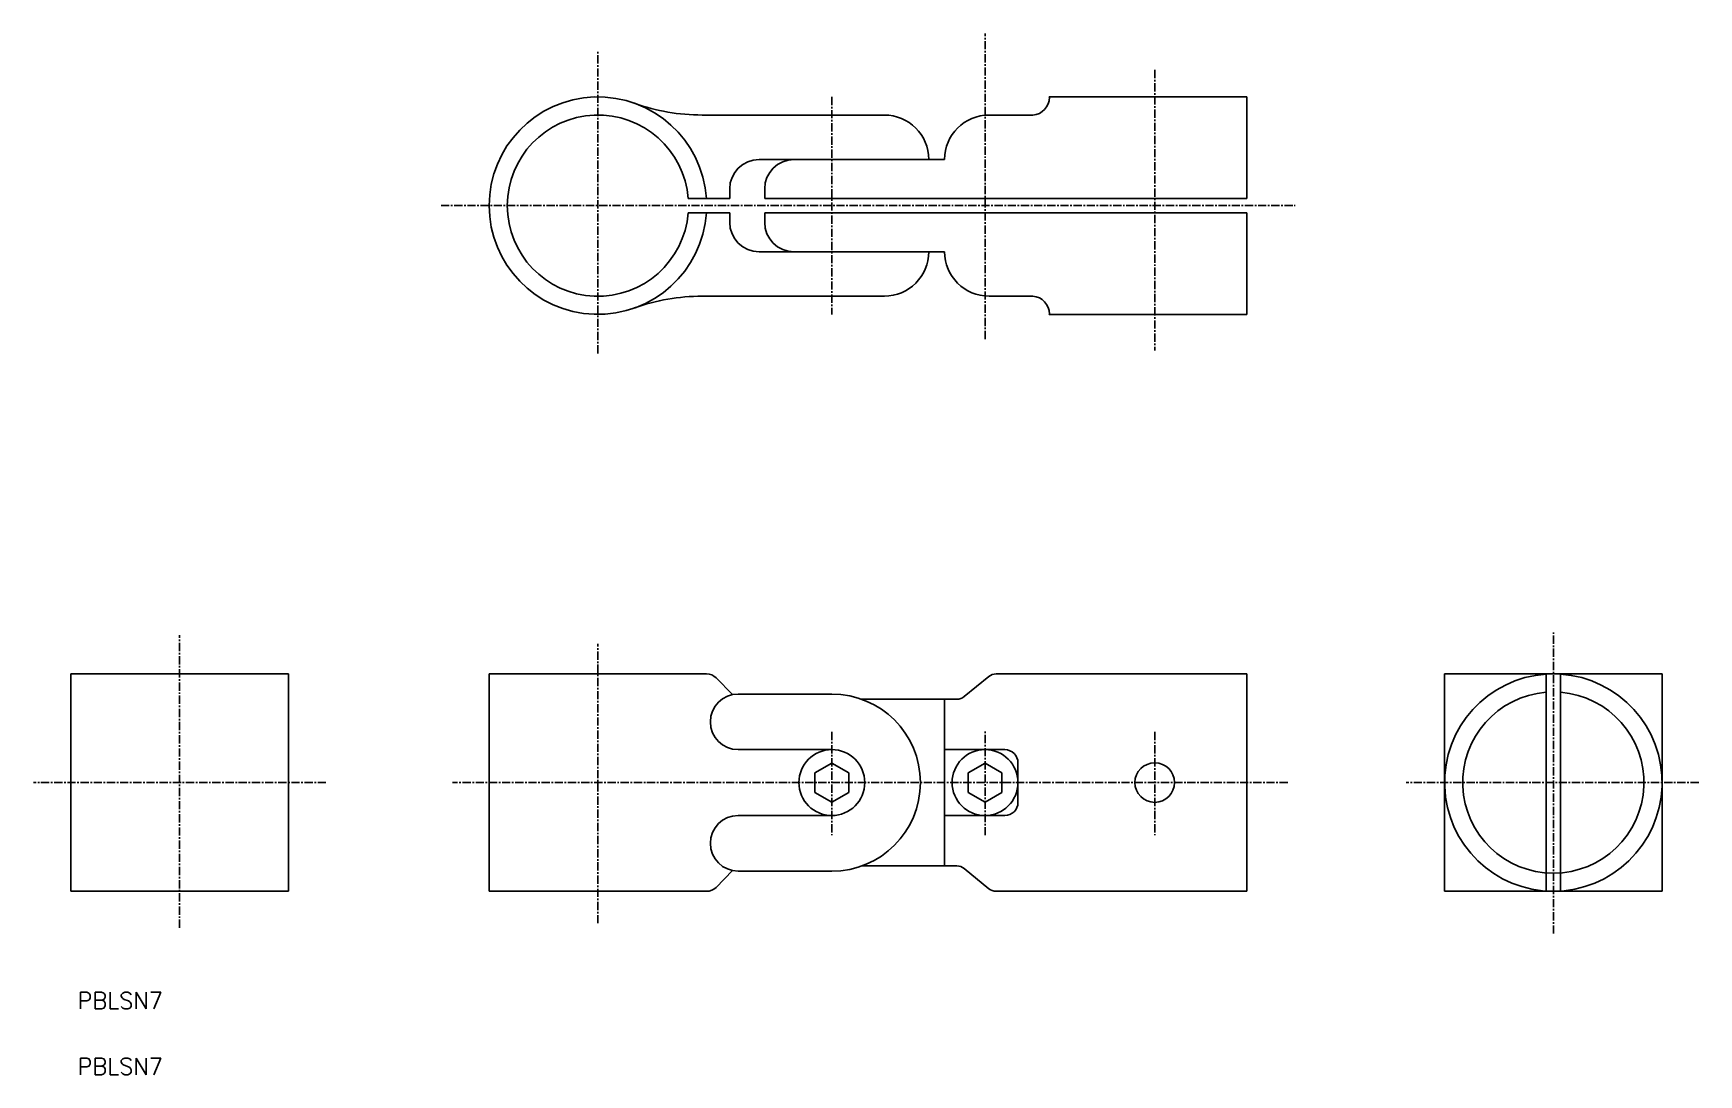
# Model space of a CAD drawing. Extents: x 133 to 386, y 71 to 229.
import ezdxf

# ---------------------------------------------------------------- set-up
doc = ezdxf.new("R2010")
doc.units = 0
doc.linetypes.add('CENTER', pattern=[2, 1.25, -0.25, 0.25, -0.25])
doc.layers.get('0').update_dxf_attribs({"linetype": 'CONTINUOUS'})
doc.styles.get("Standard").update_dxf_attribs({"font": 'txt.shx'})

msp = doc.modelspace()

# ---------------------------------------------------------------- linework, layer by layer
at = {"color": 1, "linetype": 'CENTER'}
for p, q in [((277.47, 182.85), (277.47, 229.27)), ((218.72, 180.7), (218.72, 226.55)), ((303.22, 223.71), (303.22, 181.12)), ((254.22, 219.62), (254.22, 186.62)), ((194.91, 203.12), (324.56, 203.12)), ((155.24, 93.5), (155.24, 137.92)), ((218.72, 94.2), (218.72, 136.63)), ((363.72, 92.63), (363.72, 138.32)), ((254.22, 123.24), (254.22, 107.58)), ((277.47, 107.55), (277.47, 123.55)), ((303.22, 123.24), (303.22, 107.58)), ((177.45, 115.55), (133.04, 115.55)), ((323.42, 115.55), (196.66, 115.55)), ((385.78, 115.55), (341.36, 115.55))]:
    msp.add_line(p, q, dxfattribs=at)
at = {"color": 7, "linetype": 'CONTINUOUS'}
for p, q in [((317.22, 219.62), (287.22, 219.62)), ((287.22, 219.57), (287.22, 219.62)), ((317.22, 204.21), (317.22, 219.62)), ((262.19, 216.87), (234.52, 216.87)), ((284.72, 216.87), (278.08, 216.87)), ((243.19, 210.13), (271.33, 210.13)), ((238.72, 204.21), (238.72, 205.66)), ((244.03, 204.21), (244.03, 205.66)), ((232.43, 204.21), (238.72, 204.21)), ((244.03, 204.21), (317.22, 204.21)), ((232.43, 202.04), (238.72, 202.04)), ((238.72, 202.04), (238.72, 200.58)), ((244.03, 202.04), (244.03, 200.58)), ((244.03, 202.04), (317.22, 202.04)), ((317.22, 186.62), (317.22, 202.04)), ((243.19, 196.12), (271.33, 196.12)), ((262.19, 189.37), (234.52, 189.37)), ((284.72, 189.37), (278.08, 189.37)), ((287.22, 186.67), (287.22, 186.62)), ((287.22, 186.62), (317.22, 186.62)), ((171.74, 132.05), (138.74, 132.05)), ((138.74, 132.05), (138.74, 99.05)), ((171.74, 99.05), (171.74, 132.05)), ((202.22, 132.05), (202.22, 99.05)), ((235.22, 132.05), (202.22, 132.05)), ((236.65, 131.46), (239.17, 128.91)), ((278.05, 131.66), (274.32, 128.61)), ((317.22, 132.05), (279.17, 132.05)), ((317.22, 99.05), (317.22, 132.05)), ((347.22, 99.05), (347.22, 132.05)), ((347.22, 132.05), (380.22, 132.05)), ((362.64, 99.05), (362.64, 132.05)), ((364.81, 99.05), (364.81, 132.05)), ((380.22, 132.05), (380.22, 99.05)), ((254.22, 128.99), (240.01, 128.99)), ((273.2, 128.21), (258.74, 128.21)), ((271.33, 128.21), (271.33, 102.9)), ((254.22, 120.55), (240.01, 120.55)), ((280.47, 120.55), (271.33, 120.55)), ((254.22, 118.52), (251.65, 117.04)), ((251.65, 117.04), (251.65, 114.07)), ((256.79, 117.04), (254.22, 118.52)), ((256.79, 114.07), (256.79, 117.04)), ((277.47, 118.52), (274.9, 117.04)), ((274.9, 117.04), (274.9, 114.07)), ((280.04, 117.04), (277.47, 118.52)), ((280.04, 114.07), (280.04, 117.04)), ((282.47, 112.55), (282.47, 118.55)), ((251.65, 114.07), (254.22, 112.59)), ((254.22, 112.59), (256.79, 114.07)), ((274.9, 114.07), (277.47, 112.59)), ((277.47, 112.59), (280.04, 114.07)), ((254.22, 110.55), (240.01, 110.55)), ((271.33, 110.55), (280.47, 110.55)), ((236.65, 99.65), (239.17, 102.2)), ((254.22, 102.12), (240.01, 102.12)), ((273.2, 102.9), (258.74, 102.9)), ((278.05, 99.45), (274.32, 102.5)), ((138.74, 99.05), (171.74, 99.05)), ((235.22, 99.05), (202.22, 99.05)), ((317.22, 99.05), (279.17, 99.05)), ((380.22, 99.05), (347.22, 99.05))]:
    msp.add_line(p, q, dxfattribs=at)
for centre, radius in [((254.22, 115.55), 5), ((277.47, 115.55), 5), ((303.22, 115.55), 3)]:
    msp.add_circle(centre, radius, dxfattribs=at)
for centre, radius, start, end in [((218.72, 203.12), 16.5, 3.7745, 356.2255), ((234.52, 247.14), 30.27, 250.2547, 270), ((284.55, 219.54), 2.68, 273.7986, 0.6066), ((218.72, 203.12), 13.75, 4.5308, 355.4692), ((262.19, 210.13), 6.74, 0, 90), ((278.08, 210.13), 6.74, 90, 180), ((243.19, 205.66), 4.47, 90, 180), ((248.5, 205.66), 4.47, 90, 180), ((243.19, 200.58), 4.47, 180, 270), ((248.5, 200.58), 4.47, 180, 270), ((262.19, 196.12), 6.74, 270, 0), ((278.08, 196.12), 6.74, 180, 270), ((234.52, 159.1), 30.27, 90, 109.7453), ((284.55, 186.7), 2.68, 359.3934, 86.2014), ((235.22, 130.05), 2, 44.6158, 90), ((279.17, 130.28), 1.77, 90, 129.2171), ((363.72, 115.55), 16.5, 93.7745, 86.2255), ((240.01, 124.77), 4.22, 90, 270), ((254.22, 115.55), 13.44, 0, 90), ((363.72, 115.55), 13.75, 94.5308, 85.4692), ((273.2, 129.98), 1.77, 270, 309.2171), ((280.47, 118.55), 2, 360, 90), ((254.22, 115.55), 13.44, 270, 0), ((280.47, 112.55), 2, 270, 0), ((240.01, 106.34), 4.22, 90, 270), ((273.2, 101.13), 1.77, 50.7829, 90), ((235.22, 101.05), 2, 270, 315.3842), ((279.17, 100.82), 1.77, 230.7829, 270)]:
    msp.add_arc(centre, radius, start, end, dxfattribs=at)

# ---------------------------------------------------------------- texts
for p in [(139.75, 81.22), (139.75, 71.22)]:
    msp.add_text('PBLSN7', height=2.5, dxfattribs=at).set_placement(p)

doc.saveas('drawing.dxf')
